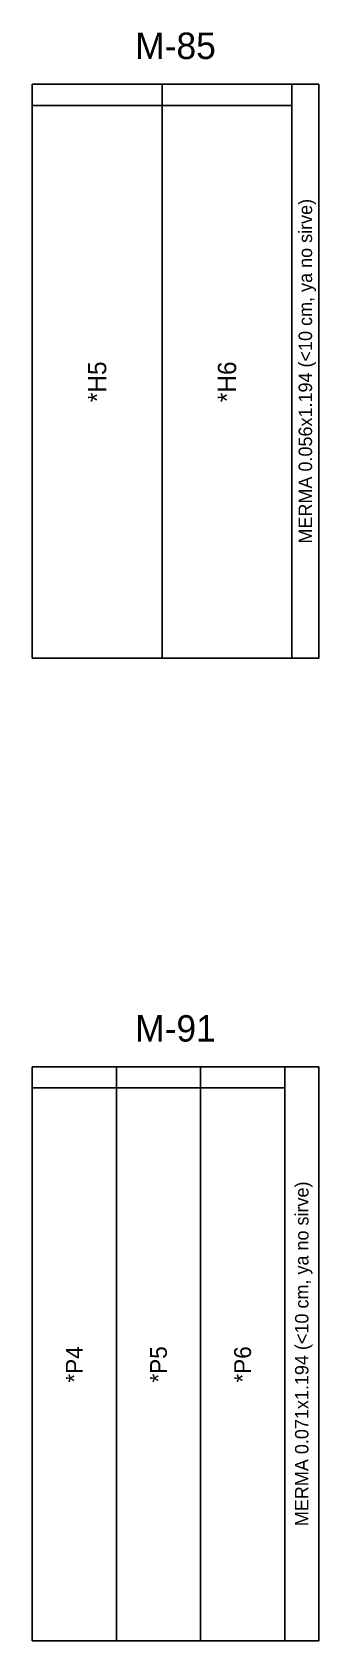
# Model space of a CAD drawing. Header units: metres. Extents: x 305.3 to 390.9, y -184.6 to -119.2.
# Drawn here: x 385.826 to 386.422, y -142.837 to -139.491 of the extents above; entities that cross this region are included whole.
import ezdxf
from ezdxf.enums import TextEntityAlignment as Align

# ---------------------------------------------------------------- set-up
doc = ezdxf.new("R2010")
doc.units = ezdxf.units.M
for name, color, linetype in [('ESCALERA-REGADERA-ZOCLO', 6, 'Continuous'), ('ESCALERA-REGADERA-ZOCLO-TEXTO', 7, 'Continuous'), ('MORET', 30, 'Continuous'), ('MORET-FALTANTES', 6, 'Continuous'), ('PLAN-CORTE-DESPERDICIO', 1, 'Continuous')]:
    doc.layers.add(name, color=color, linetype=linetype)

msp = doc.modelspace()

# ---------------------------------------------------------------- linework, layer by layer
at = {"layer": 'ESCALERA-REGADERA-ZOCLO'}
for points in [[(385.8262, -140.7929), (386.0962, -140.7929), (386.0962, -139.6429), (385.8262, -139.6429)], [(385.8262, -142.8369), (386.0012, -142.8369), (386.0012, -141.6869), (385.8262, -141.6869)]]:
    msp.add_lwpolyline(points, close=True, dxfattribs=at)
at = {"layer": 'MORET'}
for points in [[(385.8262, -140.7929), (386.4222, -140.7929), (386.4222, -139.5989), (385.8262, -139.5989)], [(385.8262, -142.8369), (386.4222, -142.8369), (386.4222, -141.6429), (385.8262, -141.6429)]]:
    msp.add_lwpolyline(points, close=True, dxfattribs=at)
at = {"layer": 'MORET-FALTANTES'}
for points in [[(386.0962, -140.7929), (386.3662, -140.7929), (386.3662, -139.6429), (386.0962, -139.6429)], [(386.0012, -142.8369), (386.1762, -142.8369), (386.1762, -141.6869), (386.0012, -141.6869)], [(386.1762, -142.8369), (386.3512, -142.8369), (386.3512, -141.6869), (386.1762, -141.6869)]]:
    msp.add_lwpolyline(points, close=True, dxfattribs=at)
at = {"layer": 'PLAN-CORTE-DESPERDICIO'}
for points in [[(385.8262, -139.6429), (386.0962, -139.6429), (386.0962, -139.5989), (385.8262, -139.5989)], [(386.0962, -139.6429), (386.3662, -139.6429), (386.3662, -139.5989), (386.0962, -139.5989)], [(386.3662, -140.7929), (386.4222, -140.7929), (386.4222, -139.5989), (386.3662, -139.5989)], [(385.8262, -141.6869), (386.0012, -141.6869), (386.0012, -141.6429), (385.8262, -141.6429)], [(386.0012, -141.6869), (386.1762, -141.6869), (386.1762, -141.6429), (386.0012, -141.6429)], [(386.1762, -141.6869), (386.3512, -141.6869), (386.3512, -141.6429), (386.1762, -141.6429)], [(386.3512, -142.8369), (386.4222, -142.8369), (386.4222, -141.6429), (386.3512, -141.6429)]]:
    msp.add_lwpolyline(points, close=True, dxfattribs=at)

# ---------------------------------------------------------------- texts
at = {"layer": 'ESCALERA-REGADERA-ZOCLO-TEXTO'}
for s, p in [('M-85', (386.1242, -139.5189)), ('M-91', (386.1242, -141.5629))]:
    msp.add_text(s, height=0.055, dxfattribs=at).set_placement(p, align=Align.MIDDLE_CENTER)
for s, height, p in [('MERMA 0.056x1.194 (<10 cm, ya no sirve)', 0.028, (386.3942, -140.1959)), ('*H5', 0.038, (385.9612, -140.2179)), ('*H6', 0.038, (386.2312, -140.2179)), ('MERMA 0.071x1.194 (<10 cm, ya no sirve)', 0.028, (386.3867, -142.2399)), ('*P4', 0.035, (385.9137, -142.2619)), ('*P5', 0.035, (386.0887, -142.2619)), ('*P6', 0.035, (386.2637, -142.2619))]:
    msp.add_text(s, height=height, rotation=90, dxfattribs=at).set_placement(p, align=Align.MIDDLE_CENTER)

doc.saveas('drawing.dxf')
